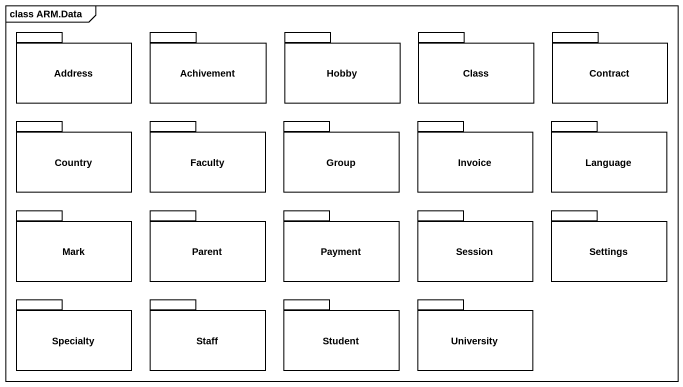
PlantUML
@startuml
mainframe class ARM.Data
package Address {
}
package Achivement {
}
package Hobby {
}
package "Class" as Class_ {
}
package Contract {
}
package Country {
}
package Faculty {
}
package "Group" as Group_ {
}
package Invoice {
}
package Language {
}
package Mark {
}
package Parent {
}
package Payment {
}
package Session {
}
package Settings {
}
package Specialty {
}
package Staff {
}
package Student {
}
package University {
}
@enduml
